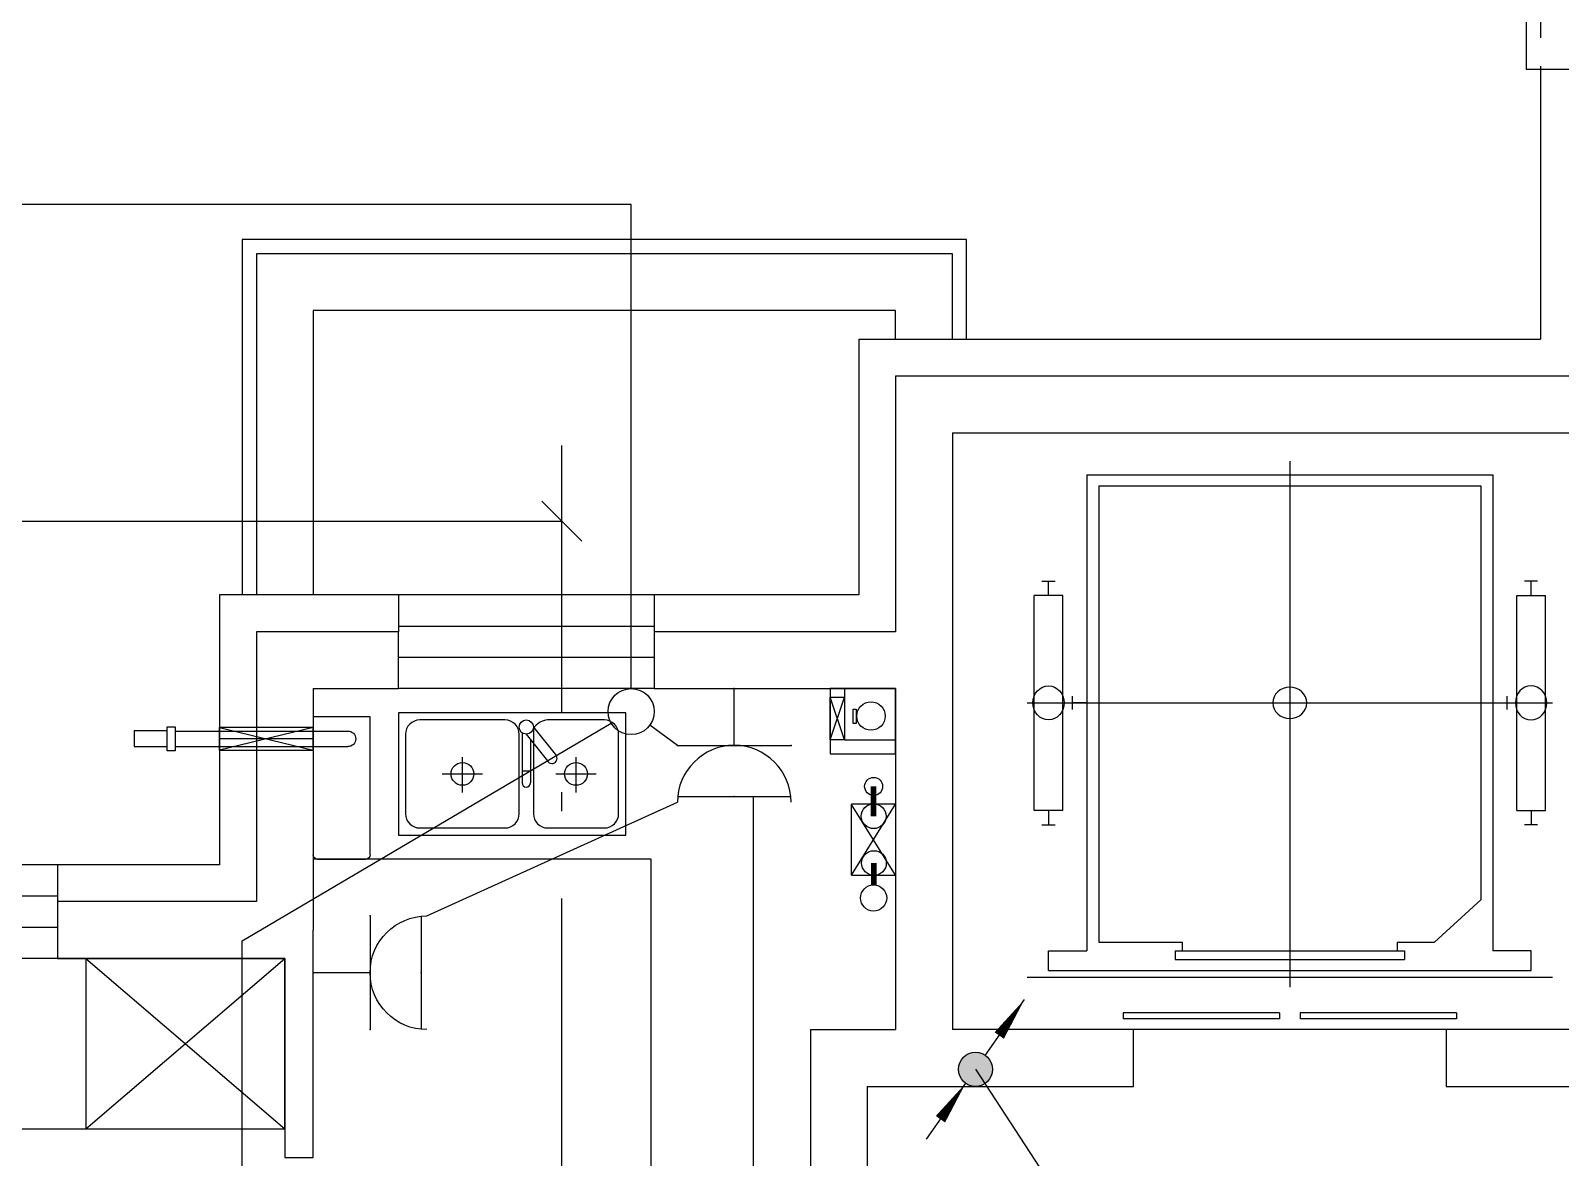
# Model space of a CAD drawing. Extents: x 4483878 to 4539156, y -49303 to -24364.
# Drawn here: x 4493943 to 4499328, y -34049 to -30084 of the extents above; entities that cross this region are included whole.
import ezdxf

# ---------------------------------------------------------------- set-up
doc = ezdxf.new("R2010")
doc.units = 0
doc.header["$LTSCALE"] = 1000
doc.header["$MEASUREMENT"] = 0
doc.linetypes.add('2标准层左边户_t8$0$DASH', pattern=[0.35, 0.25, -0.1])
doc.linetypes.add('DASH', pattern=[0.35, 0.25, -0.1])
for name, color, linetype in [('EQUIP-动力', 3, 'Continuous'), ('EQUIP-照明', 3, 'Continuous'), ('LAYER3', 7, 'Continuous'), ('LVTRY', 7, 'Continuous'), ('SURFACE', 6, 'Continuous'), ('TEL_TEXT', 7, 'Continuous'), ('图层1', 7, 'Continuous')]:
    doc.layers.add(name, color=color, linetype=linetype)
doc.styles.get("Standard").update_dxf_attribs({"font": 'gbenor.shx', "bigfont": 'gbcbig.shx'})

# ---------------------------------------------------------------- blocks, each defined once
blk = doc.blocks.new('$equip$00001238')
for p, q in [((0.497, 0.95), (-0.497, 0.95)), ((0.5, 0.5), (-0.5, 0.5)), ((0, 0.5), (0, 0))]:
    blk.add_line(p, q)
blk.add_arc((0, 1), 0.5, 180, 0)
for p in [(0, 0.95), (-0.5, 0.5), (0.5, 0.5), (0, 0)]:
    blk.add_point(p)
at = {"flags": 9}
blk.add_attdef('A', (0, 0), '', height=0.00002, dxfattribs=at)
blk = doc.blocks.new('sgfhjgfh')
for p, q in [((0, -485.5), (0, 0)), ((0, 0), (200, 0)), ((200, 0), (200, -485.5)), ((200, -77.5), (530, -77.5)), ((357.5, -105), (342.5, -105)), ((185, -500.5), (15, -500.5))]:
    blk.add_line(p, q)
for points in [[(685.9, -50), (78, -50)], [(200, -37.5), (530, -37.5), (530, -117.5), (200, -117.5), (200, -37.5), (530, -117.5), (530, -37.5), (200, -117.5)], [(685.9, -105), (78, -105)]]:
    blk.add_lwpolyline(points)
for points in [[(685.9, -119.8), (714.5, -119.8), (714.5, -35.2), (685.9, -35.2)], [(685.9, -119.8), (714.5, -119.8), (714.5, -35.2), (685.9, -35.2)], [(830, -104.6), (714.5, -104.6), (714.5, -49.6), (830, -49.6)]]:
    blk.add_lwpolyline(points, close=True)
for centre, radius, start, end in [((78, -77.5), 27.5, 90, 270), ((15, -485.5), 15, 180, 270), ((185, -485.5), 15, 270, 0)]:
    blk.add_arc(centre, radius, start, end)
blk = doc.blocks.new('20190804-秦皇岛紫金湾$0$紫金湾户型平面08.02$0$厨房龙头')
for p, q in [((0, 25), (101.8, 106)), ((25, 0), (118.9, 74.7)), ((43.9, 15), (196, 15)), ((154.2, -14.8), (154.2, 15.2)), ((20, -15), (196, -15))]:
    blk.add_line(p, q)
blk.add_circle((0, 0), 25)
for centre, radius, start, end in [((110.4, 90.3), 17.8, 298.592, 118.592), ((196, 0), 15, 270, 90)]:
    blk.add_arc(centre, radius, start, end)
blk = doc.blocks.new('YQB08131076')
at = {"layer": 'LVTRY'}
for p, q in [((-175, 149.4), (-175, 274.6)), ((225, 149.4), (225, 274.6)), ((-246.1, 215), (-103.9, 215)), ((153.9, 215), (296.1, 215))]:
    blk.add_line(p, q, dxfattribs=at)
blk.add_lwpolyline([(400, 430), (-400, 430), (-400, 0), (400, 0)], close=True, dxfattribs=at)
blk.add_lwpolyline([(-375, 355), (-375, 75, 0.414214), (-325, 25), (-25, 25, 0.414214), (25, 75), (25, 355, 0.414214), (-25, 405), (-325, 405, 0.414214)], format="xyb", close=True, dxfattribs=at)
blk.add_lwpolyline([(75, 374.8), (75, 75, 0.414214), (125, 25), (325, 25, 0.414214), (375, 75), (375, 355, 0.414214), (325, 405), (125, 405, 0.245545), (75, 374.8, 0.299238)], format="xyb", dxfattribs=at)
for centre in [(-175, 215), (225, 215)]:
    blk.add_circle(centre, 40, dxfattribs=at)
at = {"layer": 'LVTRY', "rotation": 270}
blk.add_blockref('20190804-秦皇岛紫金湾$0$紫金湾户型平面08.02$0$厨房龙头', (50, 380), dxfattribs=at)
blk = doc.blocks.new('$TCHSYS$WIN2D')
for p, q in [((-0.5, 0.5), (0.5, 0.5)), ((0.5, 0.1667), (-0.5, 0.1667)), ((0.5, -0.1667), (-0.5, -0.1667)), ((-0.5, -0.5), (0.5, -0.5))]:
    blk.add_line(p, q)
blk = doc.blocks.new('$DORLIB2D$00000127')
at = {"color": 0}
for points in [[(-0.5333, 0.7949), (-0.5333, 0.6904)], [(-0.0333, 0.7949), (-0.5333, 0.7949)], [(-0.0333, 0.7949), (-0.0333, 0.6904)], [(0.5333, 0.7949), (0.0333, 0.7949)], [(0.0333, 0.7949), (0.0333, 0.6904)], [(0.5333, 0.7949), (0.5333, 0.6904)], [(-0.0333, 0.6904), (-0.5333, 0.6904)], [(0.5333, 0.6904), (0.0333, 0.6904)], [(0.5, 0.5), (-0.5, 0.5)]]:
    blk.add_lwpolyline(points, dxfattribs=at)

msp = doc.modelspace()

# ---------------------------------------------------------------- hatches: boundary and pattern name
at = {"layer": 'LAYER3'}
h = msp.add_hatch(color=0, dxfattribs=at)
edge = h.paths.add_edge_path()
edge.add_arc((4497269.2, -33739.3), 60, 0, 360)

# ---------------------------------------------------------------- linework, layer by layer
at = {"color": 7}
for p, q in [((4496988.1, -31299.3), (4496988.1, -32199.3)), ((4496988.1, -31299.3), (4499388.1, -31299.3)), ((4497188.1, -31499.3), (4497188.1, -32299.3)), ((4497188.1, -31499.3), (4499388.1, -31499.3)), ((4498375.6, -31599.7), (4498375.6, -33449.7)), ((4497660.9, -31646.8), (4499090.4, -31646.8)), ((4497660.9, -31646.8), (4497660.9, -33322.2)), ((4499090.4, -31646.8), (4499090.4, -33322.2)), ((4497702.9, -31685.4), (4499048.4, -31685.4)), ((4497702.9, -31685.4), (4497702.9, -33291.3)), ((4499048.4, -31685.4), (4499048.4, -33142.8)), ((4497503.1, -32020.9), (4497549.5, -32020.9)), ((4497526.3, -32071.3), (4497526.3, -32020.9)), ((4499248.1, -32020.9), (4499201.8, -32020.9)), ((4499224.9, -32071.3), (4499224.9, -32020.9)), ((4497476.1, -32828.1), (4497476.1, -32071.3)), ((4497576.5, -32071.3), (4497476.1, -32071.3)), ((4497576.5, -32828.1), (4497576.5, -32071.3)), ((4499174.7, -32828.1), (4499174.7, -32071.3)), ((4499174.7, -32071.3), (4499275.2, -32071.3)), ((4499275.2, -32828.1), (4499275.2, -32071.3)), ((4494738.1, -32199.3), (4494738.1, -33149.3)), ((4495238.1, -32199.3), (4494738.1, -32199.3)), ((4495238.1, -32399.3), (4495238.1, -32199.3)), ((4496988.1, -32199.3), (4496138.1, -32199.3)), ((4496138.1, -32199.3), (4496138.1, -32399.3)), ((4497188.1, -32299.3), (4497188.1, -33599.3)), ((4494938.1, -32399.3), (4494938.1, -33249.3)), ((4494938.1, -32399.3), (4495238.1, -32399.3)), ((4496138.1, -32399.3), (4496988.1, -32399.3)), ((4496988.1, -32399.3), (4496988.1, -33599.3)), ((4497450.6, -32449.7), (4499300.6, -32449.7)), ((4497610.4, -32472.9), (4497610.4, -32426.5)), ((4497660.9, -32449.7), (4497610.4, -32449.7)), ((4499090.4, -32449.7), (4499140.9, -32449.7)), ((4499140.9, -32472.9), (4499140.9, -32426.5)), ((4497576.5, -32828.1), (4497476.1, -32828.1)), ((4497526.3, -32828.1), (4497526.3, -32878.6)), ((4499174.7, -32828.1), (4499275.2, -32828.1)), ((4499224.9, -32828.1), (4499224.9, -32878.6)), ((4497503.1, -32878.6), (4497549.5, -32878.6)), ((4499248.1, -32878.6), (4499201.8, -32878.6)), ((4494738.1, -33149.3), (4494038.1, -33149.3)), ((4494038.1, -33149.3), (4494038.1, -33349.3)), ((4498885, -33291.3), (4499048.4, -33142.8)), ((4494938.1, -34049.3), (4494938.1, -33249.3)), ((4497526.3, -33322.2), (4497660.9, -33322.2)), ((4497526.3, -33391.8), (4497526.3, -33322.2)), ((4497702.9, -33291.3), (4497997.2, -33291.3)), ((4497972, -33322.2), (4498779.3, -33322.2)), ((4497972, -33322.2), (4497972, -33353.1)), ((4497997.2, -33291.3), (4497997.2, -33322.2)), ((4498754, -33291.3), (4498885, -33291.3)), ((4498754, -33291.3), (4498754, -33322.2)), ((4498779.3, -33322.2), (4498779.3, -33353.1)), ((4499224.9, -33322.2), (4499090.4, -33322.2)), ((4499224.9, -33391.8), (4499224.9, -33322.2)), ((4494038.1, -33349.3), (4494838.1, -33349.3)), ((4494138.1, -33949.1), (4494838.1, -33349.3)), ((4494138.1, -33349.3), (4494838.1, -33949.1)), ((4494138.1, -33349.3), (4494138.1, -33949.1)), ((4494838.1, -33349.3), (4494838.1, -34049.3)), ((4497972, -33353.1), (4498779.3, -33353.1)), ((4497450.6, -33415), (4499300.6, -33415)), ((4497526.3, -33391.8), (4499224.9, -33391.8)), ((4496688.1, -33599.3), (4496688.1, -36749.3)), ((4496688.1, -33599.3), (4496988.1, -33599.3)), ((4497825.6, -33599.3), (4497188.1, -33599.3)), ((4497825.6, -33799.3), (4497825.6, -33599.3)), ((4499388.1, -33599.3), (4498925.6, -33599.3)), ((4498925.6, -33599.3), (4498925.6, -33799.3)), ((4496888.1, -33799.3), (4496888.1, -36749.3)), ((4496888.1, -33799.3), (4497088.1, -33799.3)), ((4497088.1, -33799.3), (4497825.6, -33799.3)), ((4498925.6, -33799.3), (4499388.1, -33799.3)), ((4494838.1, -34049.3), (4494938.1, -34049.3))]:
    msp.add_line(p, q, dxfattribs=at)
at = {"color": 7, "linetype": '2标准层左边户_t8$0$DASH', "ltscale": 10}
for p, q in [((4496758.1, -32579.3), (4496808.1, -32429.3)), ((4496808.1, -32579.3), (4496758.1, -32429.3))]:
    msp.add_line(p, q, dxfattribs=at)
at = {"color": 7, "ltscale": 1000}
for p, q in [((4496910.8, -32848.7), (4496910.8, -32743.6)), ((4496911.9, -33013.4), (4496911.9, -33090.3))]:
    msp.add_line(p, q, dxfattribs=at)
at = {"color": 7, "lineweight": -3}
for p, q in [((4496832.7, -32804.5), (4496988.1, -32804.5)), ((4496832.7, -33056.6), (4496988.1, -32805.7)), ((4496832.7, -33056.6), (4496832.7, -32805.7)), ((4496988.1, -33056.6), (4496832.7, -32807.1)), ((4496988.1, -32805.7), (4496988.1, -33056.6)), ((4496832.7, -33056.6), (4496988.1, -33056.6))]:
    msp.add_line(p, q, dxfattribs=at)
at = {"color": 7}
for points in [[(4502518.1, -30219.3), (4502568.1, -30219.3), (4502568.1, -28059.3), (4499208.1, -28059.3), (4499208.1, -30219.3), (4499258.1, -30219.3)], [(4497238.1, -31169.3), (4497238.1, -30819.3), (4494688.1, -30819.3), (4494688.1, -32069.3)], [(4497188.1, -31169.3), (4497188.1, -30869.3), (4494738.1, -30869.3), (4494738.1, -32069.3)], [(4496988.1, -31169.3), (4496988.1, -31069.3), (4494938.1, -31069.3), (4494938.1, -32069.3)], [(4496758.1, -32399.3), (4496758.1, -32629.3), (4496988.1, -32629.3)], [(4496988.1, -32629.3), (4496988.1, -32399.3), (4496758.1, -32399.3)], [(4496808.1, -32399.3), (4496808.1, -32579.3), (4496988.1, -32579.3)], [(4494938.1, -36149.3), (4496128.1, -36149.3), (4496128.1, -32999.3), (4494938.1, -32999.3)]]:
    msp.add_lwpolyline(points, dxfattribs=at)
at = {"color": 7, "linetype": 'DASH'}
msp.add_lwpolyline([(4502518.1, -30219.3), (4502518.1, -28109.3), (4499258.1, -28109.3), (4499258.1, -30219.3)], dxfattribs=at)
at = {"color": 7, "linetype": '2标准层左边户_t8$0$DASH', "ltscale": 10}
msp.add_lwpolyline([(4496758.1, -32579.3), (4496758.1, -32429.3), (4496808.1, -32429.3), (4496808.1, -32579.3)], close=True, dxfattribs=at)
at = {"color": 7}
for points in [[(4496848.9, -32522.2), (4496838.9, -32522.2), (4496838.9, -32472.2), (4496848.9, -32472.2)], [(4491638.1, -33349.3), (4491638.1, -33949.1), (4494838.1, -33949.1), (4494838.1, -33349.3)]]:
    msp.add_lwpolyline(points, close=True, dxfattribs=at)
at = {"color": 7, "const_width": 20}
for points in [[(4496910.8, -32743.6), (4496910.8, -32848.7)], [(4496911.9, -33013.4), (4496911.9, -33090.3)]]:
    msp.add_lwpolyline(points, dxfattribs=at)
at = {"color": 7, "ltscale": 30}
msp.add_circle((4496901.5, -32496.2), 50, dxfattribs=at)
at = {"color": 7, "lineweight": -3}
for centre, radius in [((4496910.8, -32743.6), 31.7), ((4496910.6, -33136.4), 46)]:
    msp.add_circle(centre, radius, dxfattribs=at)
at = {"color": 7}
msp.add_ellipse((4497526.3, -32449.7), major_axis=(0, 60.1), ratio=0.918919, start_param=-1.570796, end_param=4.712389, dxfattribs=at)
at = {"color": 7, "extrusion": (0, 0, -1)}
for centre, major_axis, start_param, end_param in [((4498375.6, -32449.7), (60.1, 0), 1.57079632693621, 7.853981634115796), ((4499224.9, -32449.7), (0, 60.1), 4.712389, 10.995574)]:
    msp.add_ellipse(centre, major_axis=major_axis, ratio=0.918919, start_param=start_param, end_param=end_param, dxfattribs=at)
at = {"color": 7, "lineweight": -3}
for centre, start_param, end_param in [((4496910.8, -32848.7), 1.57079538586717, 7.853980693046755), ((4496911.9, -33013.4), 1.570796, 7.853981)]:
    msp.add_ellipse(centre, major_axis=(43.5, 0), ratio=0.999997, start_param=start_param, end_param=end_param, dxfattribs=at)
at = {"layer": 'EQUIP-照明', "color": 3}
msp.add_circle((4496057.2, -32480.4), 81.1, dxfattribs=at)
at = {"layer": 'LAYER3', "color": 0}
for p, q in [((4497303.7, -33690.2), (4497441.6, -33493.8)), ((4497096.8, -33984.8), (4497234.7, -33788.4))]:
    msp.add_line(p, q, dxfattribs=at)
for points in [[(4497441.6, -33493.8, 0, 40, 0), (4497352.7, -33620.4, 40, 40, 0)], [(4497234.7, -33788.4, 0, 40, 0), (4497145.8, -33915, 40, 40, 0)]]:
    msp.add_lwpolyline(points, format="xyseb", dxfattribs=at)
msp.add_circle((4497269.2, -33739.3), 60, dxfattribs=at)
at = {"layer": 'SURFACE'}
for p, q in [((4499258.1, -30219.3), (4499258.1, -31169.3)), ((4499258.1, -30219.3), (4500488.1, -30219.3)), ((4496858.1, -31169.3), (4496858.1, -32069.3)), ((4496858.1, -31169.3), (4499258.1, -31169.3)), ((4494608.1, -32069.3), (4494608.1, -33019.3)), ((4495238.1, -32069.3), (4494608.1, -32069.3)), ((4495238.1, -32069.3), (4495238.1, -32199.3)), ((4496138.1, -32069.3), (4496138.1, -32199.3)), ((4496858.1, -32069.3), (4496138.1, -32069.3)), ((4494038.1, -33019.3), (4494038.1, -33149.3)), ((4494608.1, -33019.3), (4494038.1, -33019.3))]:
    msp.add_line(p, q, dxfattribs=at)
at = {"layer": 'TEL_TEXT'}
for p, q in [((4496057.2, -30696.2), (4493257.9, -30696.2)), ((4496057.2, -32399.3), (4496057.2, -30696.2))]:
    msp.add_line(p, q, dxfattribs=at)
at = {"layer": 'TEL_TEXT', "color": 0}
for p, q in [((4495742.4, -31739.8), (4495883.8, -31881.2)), ((4491674.2, -31810.5), (4495813.1, -31810.5))]:
    msp.add_line(p, q, dxfattribs=at)
at = {"layer": '图层1', "color": 4}
for p, q in [((4495813.1, -32485), (4495813.1, -31544.5)), ((4494688.1, -33287.6), (4495987.3, -32521.6)), ((4496220, -32599.3), (4496122.7, -32528.2)), ((4495813.1, -32831.1), (4495813.1, -32763.6)), ((4496488.1, -35999.3), (4496488.1, -32779.3)), ((4495338.1, -33199.5), (4496220, -32799.3)), ((4495813.1, -34281.6), (4495813.1, -33138.6)), ((4494688.1, -34649), (4494688.1, -33287.6)), ((4497269.2, -33739.3), (4498028.6, -34899))]:
    msp.add_line(p, q, dxfattribs=at)

# ---------------------------------------------------------------- block references
at = {"color": 7, "yscale": 330, "zscale": 330, "rotation": 180}
for p, xscale in [((4495688.1, -32234.3), 900), ((4493188.1, -33184.3), 1700)]:
    msp.add_blockref('$TCHSYS$WIN2D', p, dxfattribs=dict(at, xscale=xscale))
at = {"color": 7, "xscale": -1}
msp.add_blockref('sgfhjgfh', (4495138.1, -32498.8), dxfattribs=at)
at = {"color": 7}
msp.add_blockref('YQB08131076', (4495638.1, -32914.9), dxfattribs=at)
at = {"color": 7, "xscale": 1100, "yscale": 200, "zscale": 200}
msp.add_blockref('$DORLIB2D$00000127', (4498375.6, -33699.3), dxfattribs=at)
at = {"layer": 'EQUIP-动力', "color": 4, "yscale": 400, "zscale": 400}
for p, xscale, rotation in [((4496420, -32399.3), 400, 180), ((4494938.1, -33399.5), -400, 270)]:
    msp.add_blockref('$equip$00001238', p, dxfattribs=dict(at, xscale=xscale, rotation=rotation))

doc.saveas('drawing.dxf')
